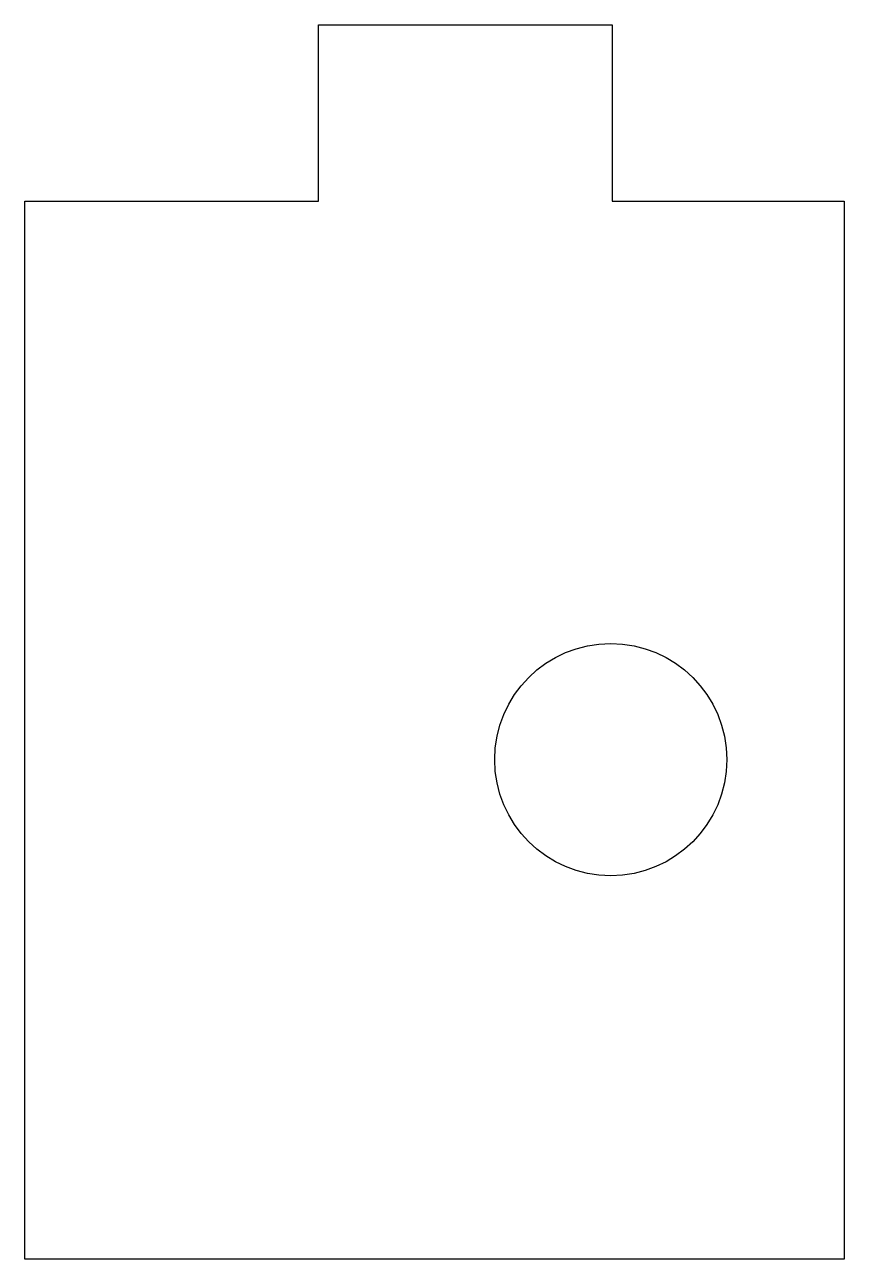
# Model space of a CAD drawing. Header units: millimetres. Extents: x 110 to 124, y -203 to -182.
import ezdxf

# ---------------------------------------------------------------- set-up
doc = ezdxf.new("R2010")
doc.units = ezdxf.units.MM
doc.layers.add('Shape2DView006', color=7, linetype='CONTINUOUS')

msp = doc.modelspace()

# ---------------------------------------------------------------- linework, layer by layer
at = {"layer": 'Shape2DView006'}
for p, q in [((115, -182), (120, -182)), ((115, -185), (115, -182)), ((120, -182), (120, -185)), ((110, -203), (110, -185)), ((110, -185), (115, -185)), ((120, -185), (123.95, -185)), ((123.95, -185), (123.95, -203)), ((123.95, -203), (110, -203))]:
    msp.add_line(p, q, dxfattribs=at)
msp.add_circle((119.975, -194.5), 1.975, dxfattribs=at)

doc.saveas('drawing.dxf')
